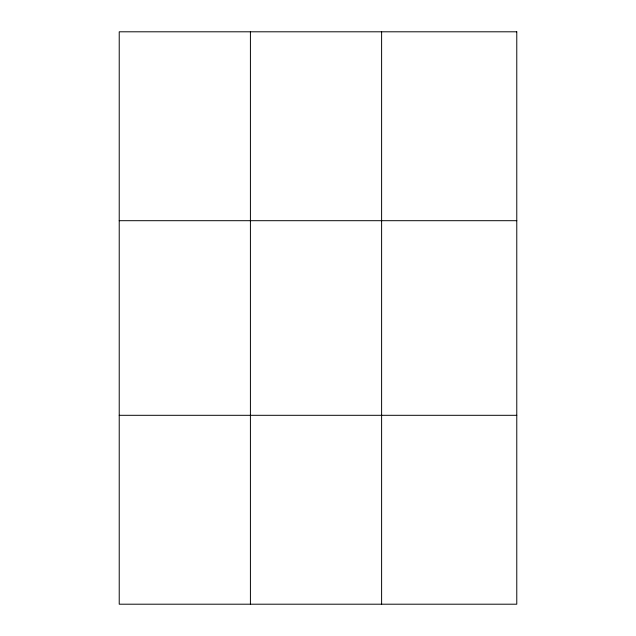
<?xml version="1.0" encoding="UTF-8"?>
<svg xmlns="http://www.w3.org/2000/svg" width="636" height="636" viewBox="0 0 636 636"><rect width="100%" height="100%" fill="white"/><g stroke="black" fill="none" stroke-linecap="round" stroke-linejoin="round"><path stroke-width="0.95" d="M250.417 31.8L250.417 604.2M381.608 31.8L381.608 604.2M119.226 220.692L516.774 220.692M119.226 415.308L516.774 415.308M516.774 31.8L516.774 604.2L119.226 604.2L119.226 31.8L516.774 31.8"/></g></svg>
